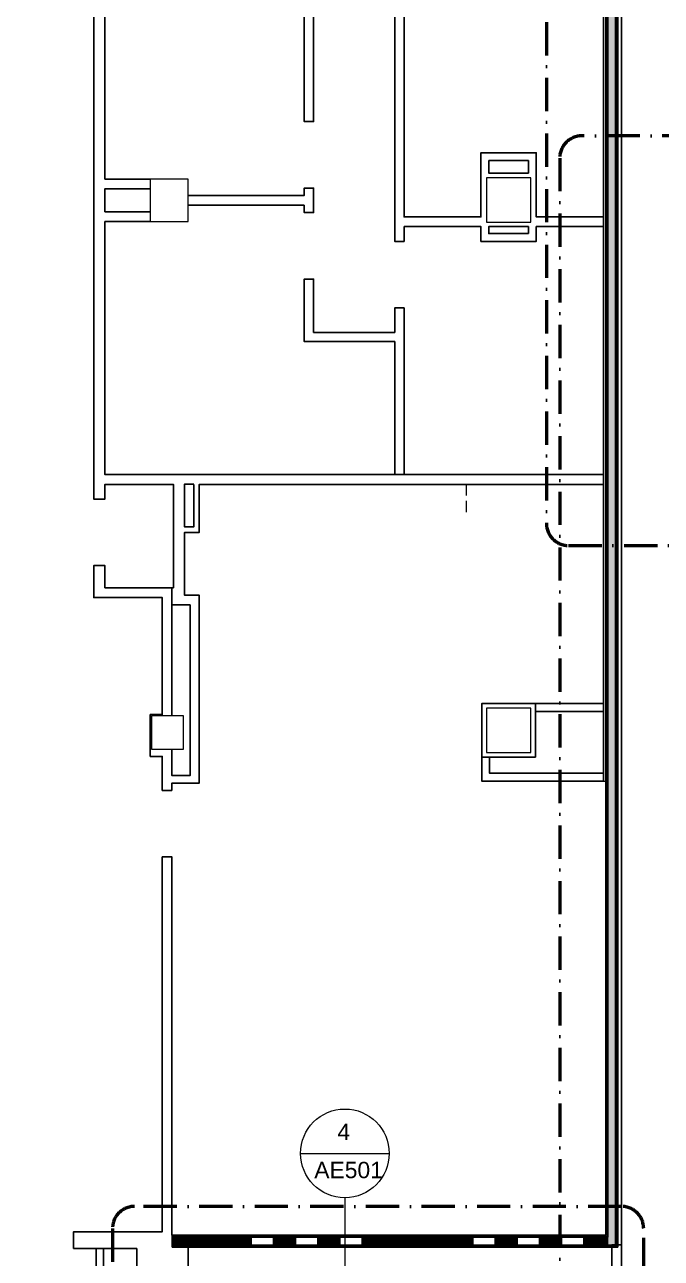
# Model space of a CAD drawing. Header units: inches. Extents: x -1132 to 5570, y -1986 to 4304.
# Drawn here: x 2409 to 2754, y -1572 to -904 of the extents above; entities that cross this region are included whole.
import ezdxf

# ---------------------------------------------------------------- set-up
doc = ezdxf.new("R2010")
doc.units = ezdxf.units.IN
doc.header["$LTSCALE"] = 96
doc.header["$MEASUREMENT"] = 0
doc.linetypes.add('Dash Dot 3_16_', pattern=[0.3125, 0.1875, -0.0625, 0, -0.0625])
doc.linetypes.add('IMPORT-HIDDEN2 _5_', pattern=[0.09375, 0.0625, -0.03125])
doc.layers.get('0').update_dxf_attribs({"linetype": 'CONTINUOUS'})
for name, color, linetype, lineweight in [('101013_EX_MER-02_dwg', 8, 'CONTINUOUS', 13), ('A-ANNO-SYMB', 150, 'CONTINUOUS', 13), ('A-DETL', 90, 'CONTINUOUS', 13), ('A-WALL', 113, 'CONTINUOUS', 18), ('A-WALL-PATT', 111, 'CONTINUOUS', 25), ('AE-FLOR-CASE-UPPR', 250, 'IMPORT-HIDDEN2 _5_', 13), ('AE-WALL', 250, 'CONTINUOUS', 13), ('G-ANNO-TEXT', 231, 'CONTINUOUS', 13), ('I-WALL', 2, 'CONTINUOUS', 18), ('S-COLS', 250, 'CONTINUOUS', 13)]:
    doc.layers.add(name, color=color, linetype=linetype, lineweight=lineweight)
doc.layers.add('A-FLOR-STRS', color=2, linetype='CONTINUOUS')
doc.layers.add('A-WALL-FULL', color=6, linetype='CONTINUOUS')
doc.styles.add('Arial_1', font='arial.ttf', dxfattribs={"height": 8.851796})
pattern_1 = [(0, (-36, 0), (15.36, 3.84), [1.267, -10.253, 1.267, -10.253, -61.44]), (0, (-36, 0), (15.36, 3.84), [-23.04, 1.267, -21.773, 1.267, -10.253, -26.88]), (0, (-36, 0), (15.36, 3.84), [-57.6, 1.267, -6.413, 1.267, -17.933]), (120, (-30.24, 1.92), (-11.0055376, 11.38215), [1.267, -10.253, 1.267, -10.253, -61.44]), (120, (-30.24, 1.92), (-11.0055376, 11.38215), [-23.04, 1.267, -21.773, 1.267, -10.253, -26.88]), (120, (-30.24, 1.92), (-11.0055376, 11.38215), [-57.6, 1.267, -6.413, 1.267, -17.933]), (240, (-28.32, 9.6), (-4.3544624, -15.22215), [1.267, -10.253, 1.267, -10.253, -61.44]), (240, (-28.32, 9.6), (-4.3544624, -15.22215), [-23.04, 1.267, -21.773, 1.267, -10.253, -26.88]), (240, (-28.32, 9.6), (-4.3544624, -15.22215), [-57.6, 1.267, -6.413, 1.267, -17.933])]

# ---------------------------------------------------------------- blocks, each defined once
blk = doc.blocks.new('101013_EX_MER-02_dwg-1452792-2ND FLR PLAN - EAST WING')
at = {"layer": 'A-FLOR-STRS', "color": 9, "flags": 128}
for points in [[(2542.4, 656.23), (2542.4, 595.73), (2503.69, 595.73)], [(2546.4, 655.73), (2546.4, 591.73), (2503.69, 591.73)]]:
    blk.add_lwpolyline(points, dxfattribs=at)
at = {"layer": 'A-WALL-FULL', "color": 9}
for p, q in [((2826.88, 658.2), (2826.88, 1658.71)), ((2592.19, 1220.85), (2655.07, 1220.85)), ((2660.07, 1155.97), (2660.07, 1158.85)), ((2583.44, 1013.72), (2583.44, 944.48)), ((2780.19, 951.08), (2817, 951.08)), ((2780.19, 946.83), (2817, 946.83)), ((2817, 663.45), (2817, 663.57)), ((2592.15, 643.71), (2592.15, 656.95))]:
    blk.add_line(p, q, dxfattribs=at)
at = {"layer": 'A-WALL-FULL', "color": 9, "flags": 128}
for points in [[(2547.14, 1658.23), (2547.14, 1662.23), (2541.14, 1662.23), (2541.14, 1061.72), (2547.14, 1061.72), (2547.14, 1069.72), (2584.24, 1069.72), (2584.24, 1013.72), (2547.14, 1013.72), (2547.14, 1025.72), (2541.14, 1025.72), (2541.14, 1008.47), (2578.19, 1008.47), (2578.19, 945.1), (2571.69, 945.1)], [(2655.07, 1468.85), (2660.07, 1468.85), (2660.07, 1266.1), (2655.07, 1266.1), (2655.07, 1364.98), (2547.14, 1364.98), (2547.14, 1234.98), (2571.69, 1234.98)], [(2817, 908.84), (2817, 1363.98), (2709.07, 1363.98), (2709.07, 1359.98), (2704.07, 1359.98), (2704.07, 1368.98)], [(2704.07, 1312.98), (2704.07, 1205.2), (2704.07, 1323.98), (2704.07, 1201.2), (2709.07, 1201.2), (2709.07, 1209.2)], [(2709.07, 1214.45), (2709.07, 1323.98), (2704.07, 1323.98), (2709.07, 1323.98)], [(2750.69, 1214.45), (2709.07, 1214.45), (2709.07, 1312.98)], [(2817.01, 1214.45), (2780.69, 1214.45), (2780.69, 1249.2), (2750.69, 1249.2), (2750.69, 1214.45), (2750.69, 1237.7)], [(2571.69, 1229.73), (2547.14, 1229.73), (2547.14, 1217.23), (2571.69, 1217.23)], [(2655.07, 1220.79), (2655.07, 1216.85), (2660.07, 1216.85), (2660.07, 1230.1), (2655.07, 1230.1), (2655.07, 1226.1), (2592.19, 1226.1)], [(2571.69, 1211.98), (2547.14, 1211.98), (2547.14, 1074.97), (2817, 1074.97)], [(2709.07, 1209.2), (2750.69, 1209.2), (2750.69, 1208.7), (2750.69, 1209.2), (2750.69, 1201.2), (2780.69, 1201.2), (2780.69, 1209.2), (2817.01, 1209.2)], [(2776.44, 1205.45), (2776.44, 1209.2), (2754.94, 1209.2), (2754.94, 1205.45), (2776.44, 1205.45)], [(2709.07, 1074.97), (2709.07, 1165.2), (2704.07, 1165.2), (2704.07, 1151.97), (2660.07, 1151.97), (2660.07, 1180.85), (2655.07, 1180.85), (2655.07, 1146.97), (2704.07, 1146.97), (2704.07, 1074.97)], [(2817.01, 1069.72), (2598.24, 1069.72), (2598.24, 1043.72), (2590.24, 1043.72), (2590.24, 1009.72), (2598.24, 1009.72), (2598.24, 908.08), (2583.44, 908.08), (2583.44, 904.08)], [(2595.24, 1069.91), (2590.24, 1069.91), (2590.24, 1046.72), (2595.24, 1046.72), (2595.24, 1069.72)], [(2583.44, 1004.47), (2593.24, 1004.47), (2593.24, 912.08), (2583.44, 912.08), (2583.44, 926.48)], [(2780.19, 922.08), (2780.19, 951.08), (2751.19, 951.08), (2751.19, 922.08), (2780.19, 922.08)], [(2571.69, 945.1), (2571.69, 926.48), (2571.69, 922.48), (2578.19, 922.48), (2578.19, 904.08), (2583.44, 904.08)], [(2817, 909.08), (2751.19, 909.08), (2751.19, 922.08)], [(2755.44, 922.08), (2755.44, 913.33), (2817, 913.33)], [(2564.39, 656.23), (2530.2, 656.23), (2530.2, 665.23), (2578.19, 665.23), (2578.19, 868.08), (2583.44, 868.08), (2583.44, 663.45), (2583.63, 663.45)], [(2569.39, 567.58), (2575.39, 567.58), (2575.39, 570.58), (2569.39, 570.58), (2569.39, 567.58), (2569.39, 570.58), (2575.39, 570.58), (2575.39, 567.58), (2569.39, 567.58), (2569.39, 570.58), (2569.39, 638.46), (2564.4, 638.46), (2564.4, 656.23)]]:
    blk.add_lwpolyline(points, dxfattribs=at)
blk.add_lwpolyline([(2754.94, 1244.95), (2754.94, 1238.2), (2776.44, 1238.2), (2776.44, 1244.95)], close=True, dxfattribs=at)
at = {"layer": 'AE-FLOR-CASE-UPPR', "color": 9}
blk.add_line((2742.99, 1054.72), (2742.99, 1069.72), dxfattribs=at)
at = {"layer": 'AE-WALL', "color": 9}
for p, q in [((2571.69, 1232.48), (2571.69, 1214.48)), ((2598.24, 941.72), (2598.24, 980.48)), ((2598.24, 972.52), (2598.24, 977.52))]:
    blk.add_line(p, q, dxfattribs=at)
at = {"layer": 'S-COLS', "color": 9, "flags": 128}
for points in [[(2777.69, 1211.7), (2777.69, 1235.7), (2753.69, 1235.7), (2753.69, 1211.7), (2777.69, 1211.7), (2777.69, 1231.2)], [(2777.69, 924.58), (2777.69, 948.58), (2753.69, 948.58), (2753.69, 924.58), (2777.69, 924.58)]]:
    blk.add_lwpolyline(points, dxfattribs=at)
for points in [[(2571.69, 1234.98), (2571.69, 1211.98), (2592.19, 1211.98), (2592.19, 1234.98)], [(2589.69, 944.48), (2572.32, 944.48), (2572.32, 926.48), (2589.69, 926.48)]]:
    blk.add_lwpolyline(points, close=True, dxfattribs=at)
blk = doc.blocks.new('block')
at = {"layer": 'A-WALL-PATT', "lineweight": 13}
h = blk.add_hatch(dxfattribs=at)
h.set_pattern_fill('FP_2', color=94, angle=90, style=0, pattern_type=2)
h.set_pattern_definition([(0, (160005.63, -76552.88), (0, 120), [96, 0, 0, 0]), (0, (160005.63, -76565.37), (0, 120), [96, 0, 0, 0]), (0, (160005.63, -76567.37), (0, 120), [96, 0, 0, 0]), (0, (160005.63, -76569.37), (0, 120), [96, 0, 0, 0]), (0, (160005.63, -76571.37), (0, 120), [96, 0, 0, 0]), (0, (160005.63, -76573.37), (0, 120), [96, 0, 0, 0]), (0, (160005.63, -76575.37), (0, 120), [96, 0, 0, 0]), (0, (160005.63, -76566.37), (0, 120), [96, 0, 0, 0]), (0, (160005.63, -76568.37), (0, 120), [96, 0, 0, 0]), (0, (160005.63, -76570.37), (0, 120), [96, 0, 0, 0]), (0, (160005.63, -76572.37), (0, 120), [96, 0, 0, 0]), (0, (160005.63, -76574.37), (0, 120), [96, 0, 0, 0]), (0, (160005.63, -76576.37), (0, 120), [96, 0, 0, 0]), (0, (160005.63, -76565.88), (0, 120), [96, 0, 0, 0]), (0, (160005.63, -76567.88), (0, 120), [96, 0, 0, 0]), (0, (160005.63, -76569.89), (0, 120), [96, 0, 0, 0]), (0, (160005.63, -76571.88), (0, 120), [96, 0, 0, 0]), (0, (160005.63, -76573.88), (0, 120), [96, 0, 0, 0]), (0, (160005.63, -76575.89), (0, 120), [96, 0, 0, 0]), (0, (160005.63, -76564.88), (0, 120), [96, 0, 0, 0]), (0, (160005.63, -76566.89), (0, 120), [96, 0, 0, 0]), (0, (160005.63, -76568.88), (0, 120), [96, 0, 0, 0]), (0, (160005.63, -76570.88), (0, 120), [96, 0, 0, 0]), (0, (160005.63, -76572.89), (0, 120), [96, 0, 0, 0]), (0, (160005.63, -76574.88), (0, 120), [96, 0, 0, 0]), (0, (160005.63, -76576.88), (0, 120), [96, 0, 0, 0]), (0, (160005.63, -76589.37), (0, 120), [96, 0, 0, 0]), (0, (160005.63, -76591.37), (0, 120), [96, 0, 0, 0]), (0, (160005.63, -76593.37), (0, 120), [96, 0, 0, 0]), (0, (160005.63, -76595.37), (0, 120), [96, 0, 0, 0]), (0, (160005.63, -76597.37), (0, 120), [96, 0, 0, 0]), (0, (160005.63, -76599.37), (0, 120), [96, 0, 0, 0]), (0, (160005.63, -76613.37), (0, 120), [96, 0, 0, 0]), (0, (160005.63, -76615.37), (0, 120), [96, 0, 0, 0]), (0, (160005.63, -76617.37), (0, 120), [96, 0, 0, 0]), (0, (160005.63, -76619.37), (0, 120), [96, 0, 0, 0]), (0, (160005.63, -76621.37), (0, 120), [96, 0, 0, 0]), (0, (160005.63, -76623.37), (0, 120), [96, 0, 0, 0]), (0, (160005.63, -76625.37), (0, 120), [96, 0, 0, 0]), (0, (160005.63, -76627.37), (0, 120), [96, 0, 0, 0]), (0, (160005.63, -76629.37), (0, 120), [96, 0, 0, 0]), (0, (160005.63, -76631.37), (0, 120), [96, 0, 0, 0]), (0, (160005.63, -76633.37), (0, 120), [96, 0, 0, 0]), (0, (160005.63, -76635.37), (0, 120), [96, 0, 0, 0]), (0, (160005.63, -76637.37), (0, 120), [96, 0, 0, 0]), (0, (160005.63, -76639.37), (0, 120), [96, 0, 0, 0]), (0, (160005.63, -76641.37), (0, 120), [96, 0, 0, 0]), (0, (160005.63, -76643.37), (0, 120), [96, 0, 0, 0]), (0, (160005.63, -76645.37), (0, 120), [96, 0, 0, 0]), (0, (160005.63, -76647.37), (0, 120), [96, 0, 0, 0]), (0, (160005.63, -76649.37), (0, 120), [96, 0, 0, 0]), (0, (160005.63, -76651.37), (0, 120), [96, 0, 0, 0]), (0, (160005.63, -76653.37), (0, 120), [96, 0, 0, 0]), (0, (160005.63, -76655.37), (0, 120), [96, 0, 0, 0]), (0, (160005.63, -76657.37), (0, 120), [96, 0, 0, 0]), (0, (160005.63, -76659.37), (0, 120), [96, 0, 0, 0]), (0, (160005.63, -76661.37), (0, 120), [96, 0, 0, 0]), (0, (160005.63, -76663.37), (0, 120), [96, 0, 0, 0]), (0, (160005.63, -76665.37), (0, 120), [96, 0, 0, 0]), (0, (160005.63, -76667.37), (0, 120), [96, 0, 0, 0]), (0, (160005.63, -76669.37), (0, 120), [96, 0, 0, 0]), (0, (160005.63, -76671.37), (0, 120), [96, 0, 0, 0]), (0, (160005.63, -76590.37), (0, 120), [96, 0, 0, 0]), (0, (160005.63, -76592.37), (0, 120), [96, 0, 0, 0]), (0, (160005.63, -76594.37), (0, 120), [96, 0, 0, 0]), (0, (160005.63, -76596.37), (0, 120), [96, 0, 0, 0]), (0, (160005.63, -76598.37), (0, 120), [96, 0, 0, 0]), (0, (160005.63, -76600.37), (0, 120), [96, 0, 0, 0]), (0, (160005.63, -76614.37), (0, 120), [96, 0, 0, 0]), (0, (160005.63, -76616.37), (0, 120), [96, 0, 0, 0]), (0, (160005.63, -76618.37), (0, 120), [96, 0, 0, 0]), (0, (160005.63, -76620.37), (0, 120), [96, 0, 0, 0]), (0, (160005.63, -76622.37), (0, 120), [96, 0, 0, 0]), (0, (160005.63, -76624.37), (0, 120), [96, 0, 0, 0]), (0, (160005.63, -76626.37), (0, 120), [96, 0, 0, 0]), (0, (160005.63, -76628.37), (0, 120), [96, 0, 0, 0]), (0, (160005.63, -76630.37), (0, 120), [96, 0, 0, 0]), (0, (160005.63, -76632.37), (0, 120), [96, 0, 0, 0]), (0, (160005.63, -76634.37), (0, 120), [96, 0, 0, 0]), (0, (160005.63, -76636.37), (0, 120), [96, 0, 0, 0]), (0, (160005.63, -76638.37), (0, 120), [96, 0, 0, 0]), (0, (160005.63, -76640.37), (0, 120), [96, 0, 0, 0]), (0, (160005.63, -76642.37), (0, 120), [96, 0, 0, 0]), (0, (160005.63, -76644.37), (0, 120), [96, 0, 0, 0]), (0, (160005.63, -76646.37), (0, 120), [96, 0, 0, 0]), (0, (160005.63, -76648.37), (0, 120), [96, 0, 0, 0]), (0, (160005.63, -76650.37), (0, 120), [96, 0, 0, 0]), (0, (160005.63, -76652.37), (0, 120), [96, 0, 0, 0]), (0, (160005.63, -76654.37), (0, 120), [96, 0, 0, 0]), (0, (160005.63, -76656.37), (0, 120), [96, 0, 0, 0]), (0, (160005.63, -76658.37), (0, 120), [96, 0, 0, 0]), (0, (160005.63, -76660.37), (0, 120), [96, 0, 0, 0]), (0, (160005.63, -76662.37), (0, 120), [96, 0, 0, 0]), (0, (160005.63, -76664.37), (0, 120), [96, 0, 0, 0]), (0, (160005.63, -76666.37), (0, 120), [96, 0, 0, 0]), (0, (160005.63, -76668.37), (0, 120), [96, 0, 0, 0]), (0, (160005.63, -76670.37), (0, 120), [96, 0, 0, 0]), (0, (160005.63, -76672.37), (0, 120), [96, 0, 0, 0]), (0, (160005.63, -76589.88), (0, 120), [96, 0, 0, 0]), (0, (160005.63, -76591.88), (0, 120), [96, 0, 0, 0]), (0, (160005.63, -76593.89), (0, 120), [96, 0, 0, 0]), (0, (160005.63, -76595.88), (0, 120), [96, 0, 0, 0]), (0, (160005.63, -76597.88), (0, 120), [96, 0, 0, 0]), (0, (160005.63, -76599.89), (0, 120), [96, 0, 0, 0]), (0, (160005.63, -76613.88), (0, 120), [96, 0, 0, 0]), (0, (160005.63, -76615.88), (0, 120), [96, 0, 0, 0]), (0, (160005.63, -76617.89), (0, 120), [96, 0, 0, 0]), (0, (160005.63, -76619.88), (0, 120), [96, 0, 0, 0]), (0, (160005.63, -76621.88), (0, 120), [96, 0, 0, 0]), (0, (160005.63, -76623.89), (0, 120), [96, 0, 0, 0]), (0, (160005.63, -76625.88), (0, 120), [96, 0, 0, 0]), (0, (160005.63, -76627.88), (0, 120), [96, 0, 0, 0]), (0, (160005.63, -76629.89), (0, 120), [96, 0, 0, 0]), (0, (160005.63, -76631.88), (0, 120), [96, 0, 0, 0]), (0, (160005.63, -76633.88), (0, 120), [96, 0, 0, 0]), (0, (160005.63, -76635.89), (0, 120), [96, 0, 0, 0]), (0, (160005.63, -76637.88), (0, 120), [96, 0, 0, 0]), (0, (160005.63, -76639.88), (0, 120), [96, 0, 0, 0]), (0, (160005.63, -76641.89), (0, 120), [96, 0, 0, 0]), (0, (160005.63, -76643.88), (0, 120), [96, 0, 0, 0]), (0, (160005.63, -76645.88), (0, 120), [96, 0, 0, 0]), (0, (160005.63, -76647.89), (0, 120), [96, 0, 0, 0]), (0, (160005.63, -76649.88), (0, 120), [96, 0, 0, 0]), (0, (160005.63, -76651.88), (0, 120), [96, 0, 0, 0]), (0, (160005.63, -76653.89), (0, 120), [96, 0, 0, 0]), (0, (160005.63, -76655.88), (0, 120), [96, 0, 0, 0]), (0, (160005.63, -76657.88), (0, 120), [96, 0, 0, 0]), (0, (160005.63, -76659.89), (0, 120), [96, 0, 0, 0]), (0, (160005.63, -76661.88), (0, 120), [96, 0, 0, 0]), (0, (160005.63, -76663.88), (0, 120), [96, 0, 0, 0]), (0, (160005.63, -76665.89), (0, 120), [96, 0, 0, 0]), (0, (160005.63, -76667.88), (0, 120), [96, 0, 0, 0]), (0, (160005.63, -76669.88), (0, 120), [96, 0, 0, 0]), (0, (160005.63, -76671.89), (0, 120), [96, 0, 0, 0]), (0, (160005.63, -76588.88), (0, 120), [96, 0, 0, 0]), (0, (160005.63, -76590.89), (0, 120), [96, 0, 0, 0]), (0, (160005.63, -76592.88), (0, 120), [96, 0, 0, 0]), (0, (160005.63, -76594.88), (0, 120), [96, 0, 0, 0]), (0, (160005.63, -76596.89), (0, 120), [96, 0, 0, 0]), (0, (160005.63, -76598.88), (0, 120), [96, 0, 0, 0]), (0, (160005.63, -76600.88), (0, 120), [96, 0, 0, 0]), (0, (160005.63, -76612.88), (0, 120), [96, 0, 0, 0]), (0, (160005.63, -76614.89), (0, 120), [96, 0, 0, 0]), (0, (160005.63, -76616.88), (0, 120), [96, 0, 0, 0]), (0, (160005.63, -76618.88), (0, 120), [96, 0, 0, 0]), (0, (160005.63, -76620.89), (0, 120), [96, 0, 0, 0]), (0, (160005.63, -76622.88), (0, 120), [96, 0, 0, 0]), (0, (160005.63, -76624.88), (0, 120), [96, 0, 0, 0]), (0, (160005.63, -76626.89), (0, 120), [96, 0, 0, 0]), (0, (160005.63, -76628.88), (0, 120), [96, 0, 0, 0]), (0, (160005.63, -76630.88), (0, 120), [96, 0, 0, 0]), (0, (160005.63, -76632.89), (0, 120), [96, 0, 0, 0]), (0, (160005.63, -76634.88), (0, 120), [96, 0, 0, 0]), (0, (160005.63, -76636.88), (0, 120), [96, 0, 0, 0]), (0, (160005.63, -76638.89), (0, 120), [96, 0, 0, 0]), (0, (160005.63, -76640.88), (0, 120), [96, 0, 0, 0]), (0, (160005.63, -76642.88), (0, 120), [96, 0, 0, 0]), (0, (160005.63, -76644.89), (0, 120), [96, 0, 0, 0]), (0, (160005.63, -76646.88), (0, 120), [96, 0, 0, 0]), (0, (160005.63, -76648.88), (0, 120), [96, 0, 0, 0]), (0, (160005.63, -76650.89), (0, 120), [96, 0, 0, 0]), (0, (160005.63, -76652.88), (0, 120), [96, 0, 0, 0]), (0, (160005.63, -76654.88), (0, 120), [96, 0, 0, 0]), (0, (160005.63, -76656.89), (0, 120), [96, 0, 0, 0]), (0, (160005.63, -76658.88), (0, 120), [96, 0, 0, 0]), (0, (160005.63, -76660.88), (0, 120), [96, 0, 0, 0]), (0, (160005.63, -76576.88), (0, 120), [96, 0, 0, 0]), (0, (160005.63, -76662.89), (0, 120), [96, 0, 0, 0]), (0, (160005.63, -76664.88), (0, 120), [96, 0, 0, 0]), (0, (160005.63, -76666.88), (0, 120), [96, 0, 0, 0]), (0, (160005.63, -76668.89), (0, 120), [96, 0, 0, 0]), (0, (160005.63, -76670.88), (0, 120), [96, 0, 0, 0]), (0, (160005.63, -76672.88), (0, 120), [96, 0, 0, 0])])
h.paths.add_polyline_path([(2823.64125568, 658.20108792), (2823.64125568, 1657.45802313), (2819.64125568, 1657.45802313), (2819.64125568, 658.20108792)], flags=0)
h = blk.add_hatch(dxfattribs=at)
h.set_pattern_fill('FP_1', color=250, style=0, pattern_type=2)
h.set_pattern_definition(pattern_1)
h.paths.add_polyline_path([(2824.26625568, 657.57608792), (2824.26625568, 1658.08302313), (2823.64125568, 1658.08302313), (2823.64125568, 657.57608792)], flags=0)
h = blk.add_hatch(dxfattribs=at)
h.set_pattern_fill('FP_1', color=250, style=0, pattern_type=2)
h.set_pattern_definition(pattern_1)
h.paths.add_polyline_path([(2824.89125568, 656.95108792), (2824.89125568, 1658.70802313), (2824.26625568, 1658.70802313), (2824.26625568, 656.95108792)], flags=0)
h = blk.add_hatch(dxfattribs=at)
h.set_pattern_fill('FP_1', color=250, style=0, pattern_type=2)
h.set_pattern_definition(pattern_1)
h.paths.add_polyline_path([(2818.39125568, 662.82608792), (2819.01625568, 662.82608792), (2819.01625568, 1652.83302313), (2818.39125568, 1652.83302313), (2818.39125568, 663.45108792)], flags=0)
h = blk.add_hatch(dxfattribs=at)
h.set_pattern_fill('FP_1', color=250, style=0, pattern_type=2)
h.set_pattern_definition(pattern_1)
h.paths.add_polyline_path([(2819.01625568, 662.20108792), (2819.64125568, 662.20108792), (2819.64125568, 1653.45802313), (2819.01625568, 1653.45802313), (2819.01625568, 662.82608792)], flags=0)
h = blk.add_hatch(dxfattribs=at)
h.set_pattern_fill('FP_1', color=250, style=0, pattern_type=2)
h.set_pattern_definition(pattern_1)
h.paths.add_polyline_path([(2583.63734943, 662.82608792), (2818.39125568, 662.82608792), (2818.39125568, 663.45108792), (2583.63734943, 663.45108792)], flags=0)
h = blk.add_hatch(dxfattribs=at)
h.set_pattern_fill('FP_1', color=250, style=0, pattern_type=2)
h.set_pattern_definition(pattern_1)
h.paths.add_polyline_path([(2583.63734943, 662.20108792), (2819.01625568, 662.20108792), (2819.01625568, 662.82608792), (2583.63734943, 662.82608792)], flags=0)
h = blk.add_hatch(dxfattribs=at)
h.set_pattern_fill('FP_15', color=94, angle=90, style=0, pattern_type=2)
h.set_pattern_definition([(90, (80411.73, 157844.19), (-120, 3e-13), [96, 0, 0, 0]), (90, (80424.22, 157844.19), (-120, 3e-13), [96, 0, 0, 0]), (90, (80426.22, 157844.19), (-120, 3e-13), [96, 0, 0, 0]), (90, (80428.22, 157844.19), (-120, 3e-13), [96, 0, 0, 0]), (90, (80430.22, 157844.19), (-120, 3e-13), [96, 0, 0, 0]), (90, (80432.22, 157844.19), (-120, 3e-13), [96, 0, 0, 0]), (90, (80434.22, 157844.19), (-120, 3e-13), [96, 0, 0, 0]), (90, (80425.22, 157844.19), (-120, 3e-13), [96, 0, 0, 0]), (90, (80427.22, 157844.19), (-120, 3e-13), [96, 0, 0, 0]), (90, (80429.22, 157844.19), (-120, 3e-13), [96, 0, 0, 0]), (90, (80431.22, 157844.19), (-120, 3e-13), [96, 0, 0, 0]), (90, (80433.22, 157844.19), (-120, 3e-13), [96, 0, 0, 0]), (90, (80435.22, 157844.19), (-120, 3e-13), [96, 0, 0, 0]), (90, (80424.73, 157844.19), (-120, 3e-13), [96, 0, 0, 0]), (90, (80426.73, 157844.19), (-120, 3e-13), [96, 0, 0, 0]), (90, (80428.73, 157844.19), (-120, 3e-13), [96, 0, 0, 0]), (90, (80430.73, 157844.19), (-120, 3e-13), [96, 0, 0, 0]), (90, (80432.73, 157844.19), (-120, 3e-13), [96, 0, 0, 0]), (90, (80434.73, 157844.19), (-120, 3e-13), [96, 0, 0, 0]), (90, (80423.73, 157844.19), (-120, 3e-13), [96, 0, 0, 0]), (90, (80425.73, 157844.19), (-120, 3e-13), [96, 0, 0, 0]), (90, (80427.73, 157844.19), (-120, 3e-13), [96, 0, 0, 0]), (90, (80429.73, 157844.19), (-120, 3e-13), [96, 0, 0, 0]), (90, (80431.73, 157844.19), (-120, 3e-13), [96, 0, 0, 0]), (90, (80433.73, 157844.19), (-120, 3e-13), [96, 0, 0, 0]), (90, (80435.73, 157844.19), (-120, 3e-13), [96, 0, 0, 0]), (90, (80448.22, 157844.19), (-120, 3e-13), [96, 0, 0, 0]), (90, (80450.22, 157844.19), (-120, 3e-13), [96, 0, 0, 0]), (90, (80452.22, 157844.19), (-120, 3e-13), [96, 0, 0, 0]), (90, (80454.22, 157844.19), (-120, 3e-13), [96, 0, 0, 0]), (90, (80456.22, 157844.19), (-120, 3e-13), [96, 0, 0, 0]), (90, (80458.22, 157844.19), (-120, 3e-13), [96, 0, 0, 0]), (90, (80472.22, 157844.19), (-120, 3e-13), [96, 0, 0, 0]), (90, (80474.22, 157844.19), (-120, 3e-13), [96, 0, 0, 0]), (90, (80476.22, 157844.19), (-120, 3e-13), [96, 0, 0, 0]), (90, (80478.22, 157844.19), (-120, 3e-13), [96, 0, 0, 0]), (90, (80480.22, 157844.19), (-120, 3e-13), [96, 0, 0, 0]), (90, (80482.22, 157844.19), (-120, 3e-13), [96, 0, 0, 0]), (90, (80484.22, 157844.19), (-120, 3e-13), [96, 0, 0, 0]), (90, (80486.22, 157844.19), (-120, 3e-13), [96, 0, 0, 0]), (90, (80488.22, 157844.19), (-120, 3e-13), [96, 0, 0, 0]), (90, (80490.22, 157844.19), (-120, 3e-13), [96, 0, 0, 0]), (90, (80492.22, 157844.19), (-120, 3e-13), [96, 0, 0, 0]), (90, (80494.22, 157844.19), (-120, 3e-13), [96, 0, 0, 0]), (90, (80496.22, 157844.19), (-120, 3e-13), [96, 0, 0, 0]), (90, (80498.22, 157844.19), (-120, 3e-13), [96, 0, 0, 0]), (90, (80500.22, 157844.19), (-120, 3e-13), [96, 0, 0, 0]), (90, (80502.22, 157844.19), (-120, 3e-13), [96, 0, 0, 0]), (90, (80504.22, 157844.19), (-120, 3e-13), [96, 0, 0, 0]), (90, (80506.22, 157844.19), (-120, 3e-13), [96, 0, 0, 0]), (90, (80508.22, 157844.19), (-120, 3e-13), [96, 0, 0, 0]), (90, (80510.22, 157844.19), (-120, 3e-13), [96, 0, 0, 0]), (90, (80512.22, 157844.19), (-120, 3e-13), [96, 0, 0, 0]), (90, (80514.22, 157844.19), (-120, 3e-13), [96, 0, 0, 0]), (90, (80516.22, 157844.19), (-120, 3e-13), [96, 0, 0, 0]), (90, (80518.22, 157844.19), (-120, 3e-13), [96, 0, 0, 0]), (90, (80520.22, 157844.19), (-120, 3e-13), [96, 0, 0, 0]), (90, (80522.22, 157844.19), (-120, 3e-13), [96, 0, 0, 0]), (90, (80524.22, 157844.19), (-120, 3e-13), [96, 0, 0, 0]), (90, (80526.22, 157844.19), (-120, 3e-13), [96, 0, 0, 0]), (90, (80528.22, 157844.19), (-120, 3e-13), [96, 0, 0, 0]), (90, (80530.22, 157844.19), (-120, 3e-13), [96, 0, 0, 0]), (90, (80449.22, 157844.19), (-120, 3e-13), [96, 0, 0, 0]), (90, (80451.22, 157844.19), (-120, 3e-13), [96, 0, 0, 0]), (90, (80453.22, 157844.19), (-120, 3e-13), [96, 0, 0, 0]), (90, (80455.22, 157844.19), (-120, 3e-13), [96, 0, 0, 0]), (90, (80457.22, 157844.19), (-120, 3e-13), [96, 0, 0, 0]), (90, (80459.22, 157844.19), (-120, 3e-13), [96, 0, 0, 0]), (90, (80473.22, 157844.19), (-120, 3e-13), [96, 0, 0, 0]), (90, (80475.22, 157844.19), (-120, 3e-13), [96, 0, 0, 0]), (90, (80477.22, 157844.19), (-120, 3e-13), [96, 0, 0, 0]), (90, (80479.22, 157844.19), (-120, 3e-13), [96, 0, 0, 0]), (90, (80481.22, 157844.19), (-120, 3e-13), [96, 0, 0, 0]), (90, (80483.22, 157844.19), (-120, 3e-13), [96, 0, 0, 0]), (90, (80485.22, 157844.19), (-120, 3e-13), [96, 0, 0, 0]), (90, (80487.22, 157844.19), (-120, 3e-13), [96, 0, 0, 0]), (90, (80489.22, 157844.19), (-120, 3e-13), [96, 0, 0, 0]), (90, (80491.22, 157844.19), (-120, 3e-13), [96, 0, 0, 0]), (90, (80493.22, 157844.19), (-120, 3e-13), [96, 0, 0, 0]), (90, (80495.22, 157844.19), (-120, 3e-13), [96, 0, 0, 0]), (90, (80497.22, 157844.19), (-120, 3e-13), [96, 0, 0, 0]), (90, (80499.22, 157844.19), (-120, 3e-13), [96, 0, 0, 0]), (90, (80501.22, 157844.19), (-120, 3e-13), [96, 0, 0, 0]), (90, (80503.22, 157844.19), (-120, 3e-13), [96, 0, 0, 0]), (90, (80505.22, 157844.19), (-120, 3e-13), [96, 0, 0, 0]), (90, (80507.22, 157844.19), (-120, 3e-13), [96, 0, 0, 0]), (90, (80509.22, 157844.19), (-120, 3e-13), [96, 0, 0, 0]), (90, (80511.22, 157844.19), (-120, 3e-13), [96, 0, 0, 0]), (90, (80513.22, 157844.19), (-120, 3e-13), [96, 0, 0, 0]), (90, (80515.22, 157844.19), (-120, 3e-13), [96, 0, 0, 0]), (90, (80517.22, 157844.19), (-120, 3e-13), [96, 0, 0, 0]), (90, (80519.22, 157844.19), (-120, 3e-13), [96, 0, 0, 0]), (90, (80521.22, 157844.19), (-120, 3e-13), [96, 0, 0, 0]), (90, (80523.22, 157844.19), (-120, 3e-13), [96, 0, 0, 0]), (90, (80525.22, 157844.19), (-120, 3e-13), [96, 0, 0, 0]), (90, (80527.22, 157844.19), (-120, 3e-13), [96, 0, 0, 0]), (90, (80529.22, 157844.19), (-120, 3e-13), [96, 0, 0, 0]), (90, (80531.22, 157844.19), (-120, 3e-13), [96, 0, 0, 0]), (90, (80448.73, 157844.19), (-120, 3e-13), [96, 0, 0, 0]), (90, (80450.73, 157844.19), (-120, 3e-13), [96, 0, 0, 0]), (90, (80452.73, 157844.19), (-120, 3e-13), [96, 0, 0, 0]), (90, (80454.73, 157844.19), (-120, 3e-13), [96, 0, 0, 0]), (90, (80456.73, 157844.19), (-120, 3e-13), [96, 0, 0, 0]), (90, (80458.73, 157844.19), (-120, 3e-13), [96, 0, 0, 0]), (90, (80472.73, 157844.19), (-120, 3e-13), [96, 0, 0, 0]), (90, (80474.73, 157844.19), (-120, 3e-13), [96, 0, 0, 0]), (90, (80476.73, 157844.19), (-120, 3e-13), [96, 0, 0, 0]), (90, (80478.73, 157844.19), (-120, 3e-13), [96, 0, 0, 0]), (90, (80480.73, 157844.19), (-120, 3e-13), [96, 0, 0, 0]), (90, (80482.73, 157844.19), (-120, 3e-13), [96, 0, 0, 0]), (90, (80484.73, 157844.19), (-120, 3e-13), [96, 0, 0, 0]), (90, (80486.73, 157844.19), (-120, 3e-13), [96, 0, 0, 0]), (90, (80488.73, 157844.19), (-120, 3e-13), [96, 0, 0, 0]), (90, (80490.73, 157844.19), (-120, 3e-13), [96, 0, 0, 0]), (90, (80492.73, 157844.19), (-120, 3e-13), [96, 0, 0, 0]), (90, (80494.73, 157844.19), (-120, 3e-13), [96, 0, 0, 0]), (90, (80496.73, 157844.19), (-120, 3e-13), [96, 0, 0, 0]), (90, (80498.73, 157844.19), (-120, 3e-13), [96, 0, 0, 0]), (90, (80500.73, 157844.19), (-120, 3e-13), [96, 0, 0, 0]), (90, (80502.73, 157844.19), (-120, 3e-13), [96, 0, 0, 0]), (90, (80504.73, 157844.19), (-120, 3e-13), [96, 0, 0, 0]), (90, (80506.73, 157844.19), (-120, 3e-13), [96, 0, 0, 0]), (90, (80508.73, 157844.19), (-120, 3e-13), [96, 0, 0, 0]), (90, (80510.73, 157844.19), (-120, 3e-13), [96, 0, 0, 0]), (90, (80512.73, 157844.19), (-120, 3e-13), [96, 0, 0, 0]), (90, (80514.73, 157844.19), (-120, 3e-13), [96, 0, 0, 0]), (90, (80516.73, 157844.19), (-120, 3e-13), [96, 0, 0, 0]), (90, (80518.73, 157844.19), (-120, 3e-13), [96, 0, 0, 0]), (90, (80520.73, 157844.19), (-120, 3e-13), [96, 0, 0, 0]), (90, (80522.73, 157844.19), (-120, 3e-13), [96, 0, 0, 0]), (90, (80524.73, 157844.19), (-120, 3e-13), [96, 0, 0, 0]), (90, (80526.73, 157844.19), (-120, 3e-13), [96, 0, 0, 0]), (90, (80528.73, 157844.19), (-120, 3e-13), [96, 0, 0, 0]), (90, (80530.73, 157844.19), (-120, 3e-13), [96, 0, 0, 0]), (90, (80447.73, 157844.19), (-120, 3e-13), [96, 0, 0, 0]), (90, (80449.73, 157844.19), (-120, 3e-13), [96, 0, 0, 0]), (90, (80451.73, 157844.19), (-120, 3e-13), [96, 0, 0, 0]), (90, (80453.73, 157844.19), (-120, 3e-13), [96, 0, 0, 0]), (90, (80455.73, 157844.19), (-120, 3e-13), [96, 0, 0, 0]), (90, (80457.73, 157844.19), (-120, 3e-13), [96, 0, 0, 0]), (90, (80459.73, 157844.19), (-120, 3e-13), [96, 0, 0, 0]), (90, (80471.73, 157844.19), (-120, 3e-13), [96, 0, 0, 0]), (90, (80473.73, 157844.19), (-120, 3e-13), [96, 0, 0, 0]), (90, (80475.73, 157844.19), (-120, 3e-13), [96, 0, 0, 0]), (90, (80477.73, 157844.19), (-120, 3e-13), [96, 0, 0, 0]), (90, (80479.73, 157844.19), (-120, 3e-13), [96, 0, 0, 0]), (90, (80481.73, 157844.19), (-120, 3e-13), [96, 0, 0, 0]), (90, (80483.73, 157844.19), (-120, 3e-13), [96, 0, 0, 0]), (90, (80485.73, 157844.19), (-120, 3e-13), [96, 0, 0, 0]), (90, (80487.73, 157844.19), (-120, 3e-13), [96, 0, 0, 0]), (90, (80489.73, 157844.19), (-120, 3e-13), [96, 0, 0, 0]), (90, (80491.73, 157844.19), (-120, 3e-13), [96, 0, 0, 0]), (90, (80493.73, 157844.19), (-120, 3e-13), [96, 0, 0, 0]), (90, (80495.73, 157844.19), (-120, 3e-13), [96, 0, 0, 0]), (90, (80497.73, 157844.19), (-120, 3e-13), [96, 0, 0, 0]), (90, (80499.73, 157844.19), (-120, 3e-13), [96, 0, 0, 0]), (90, (80501.73, 157844.19), (-120, 3e-13), [96, 0, 0, 0]), (90, (80503.73, 157844.19), (-120, 3e-13), [96, 0, 0, 0]), (90, (80505.73, 157844.19), (-120, 3e-13), [96, 0, 0, 0]), (90, (80507.73, 157844.19), (-120, 3e-13), [96, 0, 0, 0]), (90, (80509.73, 157844.19), (-120, 3e-13), [96, 0, 0, 0]), (90, (80511.73, 157844.19), (-120, 3e-13), [96, 0, 0, 0]), (90, (80513.73, 157844.19), (-120, 3e-13), [96, 0, 0, 0]), (90, (80515.73, 157844.19), (-120, 3e-13), [96, 0, 0, 0]), (90, (80517.73, 157844.19), (-120, 3e-13), [96, 0, 0, 0]), (90, (80519.73, 157844.19), (-120, 3e-13), [96, 0, 0, 0]), (90, (80435.73, 157844.19), (-120, 3e-13), [96, 0, 0, 0]), (90, (80521.73, 157844.19), (-120, 3e-13), [96, 0, 0, 0]), (90, (80523.73, 157844.19), (-120, 3e-13), [96, 0, 0, 0]), (90, (80525.73, 157844.19), (-120, 3e-13), [96, 0, 0, 0]), (90, (80527.73, 157844.19), (-120, 3e-13), [96, 0, 0, 0]), (90, (80529.73, 157844.19), (-120, 3e-13), [96, 0, 0, 0]), (90, (80531.73, 157844.19), (-120, 3e-13), [96, 0, 0, 0])])
h.paths.add_polyline_path([(2583.63734943, 658.20108792), (2819.64125568, 658.20108792), (2819.64125568, 662.20108792), (2583.63734943, 662.20108792)], flags=0)
h = blk.add_hatch(dxfattribs=at)
h.set_pattern_fill('FP_1', color=250, style=0, pattern_type=2)
h.set_pattern_definition(pattern_1)
h.paths.add_polyline_path([(2583.63734943, 657.57608792), (2823.64125568, 657.57608792), (2823.64125568, 658.20108792), (2583.63734943, 658.20108792)], flags=0)
h = blk.add_hatch(dxfattribs=at)
h.set_pattern_fill('FP_1', color=250, style=0, pattern_type=2)
h.set_pattern_definition(pattern_1)
h.paths.add_polyline_path([(2583.63734943, 656.95108792), (2824.26625568, 656.95108792), (2824.26625568, 657.57608792), (2583.63734943, 657.57608792)], flags=0)
at = {"layer": 'A-ANNO-SYMB', "linetype": 'Dash Dot 3_16_', "lineweight": 50}
for p, q in [((2786.16748886, 1650.93446958), (2786.16748886, 1048.60957852)), ((3197.92584775, 1258.33088663), (2805.38316339, 1258.33088663)), ((2793.38316339, 1246.33088663), (2793.38316339, 557.99164285)), ((2798.16748886, 1036.60957852), (3438.73108718, 1036.60957852)), ((2826.83713098, 678.93772811), (2563.21042969, 678.93772811)), ((2551.21042969, 666.93772811), (2551.21042969, 342.94883604)), ((2838.83713098, 342.94883604), (2838.83713098, 666.93772811))]:
    blk.add_line(p, q, dxfattribs=at)
for centre, start, end in [((2805.38316339, 1246.33088663), 90, 180), ((2798.16748886, 1048.60957852), 180, 270), ((2563.21042969, 666.93772811), 90, 180), ((2826.83713098, 666.93772811), 0, 90)]:
    blk.add_arc(centre, 12, start, end, dxfattribs=at)
at = {"layer": 'A-DETL'}
for p, q in [((2817.82988953, 908.84122512), (2809.32485231, 908.84122512)), ((2653.05376584, 707.6438506), (2701.05376584, 707.6438506)), ((2677.05376584, 683.6438506), (2677.05376584, 588.98644627)), ((2809.32485231, 663.57369234), (2817.82988953, 663.57369234))]:
    blk.add_line(p, q, dxfattribs=at)
blk.add_circle((2677.05376584, 707.6438506), 24, dxfattribs=at)
at = {"layer": 'A-WALL', "color": 55}
for p, q in [((2823.64125568, 658.20108792), (2823.64125568, 1657.45802313)), ((2824.26625568, 657.57608792), (2824.26625568, 1658.08302313)), ((2819.01625568, 662.82608792), (2819.01625568, 1652.83302313)), ((2819.64125568, 662.20108792), (2819.64125568, 1653.45802313)), ((2583.63734943, 662.82608792), (2819.01625568, 662.82608792)), ((2583.63734943, 662.20108792), (2819.64125568, 662.20108792)), ((2583.63734943, 658.20108792), (2823.64125568, 658.20108792)), ((2583.63734943, 657.57608792), (2824.26625568, 657.57608792))]:
    blk.add_line(p, q, dxfattribs=at)
at = {"layer": 'A-WALL', "color": 8, "lineweight": 25}
for p, q in [((2826.88734943, 658.20071283), (2821.63734943, 658.20071283)), ((2821.63734943, 658.20071283), (2821.63734943, 643.70781441)), ((2826.88734943, 622.80532914), (2826.88734943, 658.20071283))]:
    blk.add_line(p, q, dxfattribs=at)
at = {"layer": 'I-WALL', "color": 8, "lineweight": 25}
for p, q in [((2824.89125568, 656.95108792), (2824.89125568, 1658.70802313)), ((2818.39125568, 1652.20802313), (2818.39125568, 663.45108792)), ((2818.39125568, 663.45108792), (2583.63734943, 663.45108792)), ((2583.63734943, 663.45108792), (2583.63734943, 656.95108792)), ((2583.63734943, 656.95108792), (2824.89125568, 656.95108792))]:
    blk.add_line(p, q, dxfattribs=at)
at = {"layer": '101013_EX_MER-02_dwg', "color": 9}
blk.add_blockref('101013_EX_MER-02_dwg-1452792-2ND FLR PLAN - EAST WING', (0.0064709, 0.00000725), dxfattribs=at)
at = {"layer": 'G-ANNO-TEXT', "color": 7, "attachment_point": 1, "line_spacing_factor": 0.938532, "style": 'Arial_1'}
for s, insert, char_height, width in [('4', (2673.00230121, 723.69093032), 8.85179641, 8.208), ('AE501', (2660.49881636, 703.05331388), 8.851796407, 44.28)]:
    blk.add_mtext(s, dxfattribs=dict(at, insert=insert, char_height=char_height, width=width))

msp = doc.modelspace()

# ---------------------------------------------------------------- block references
msp.add_blockref('block', (-94.69, -2222.93))

doc.saveas('drawing.dxf')
